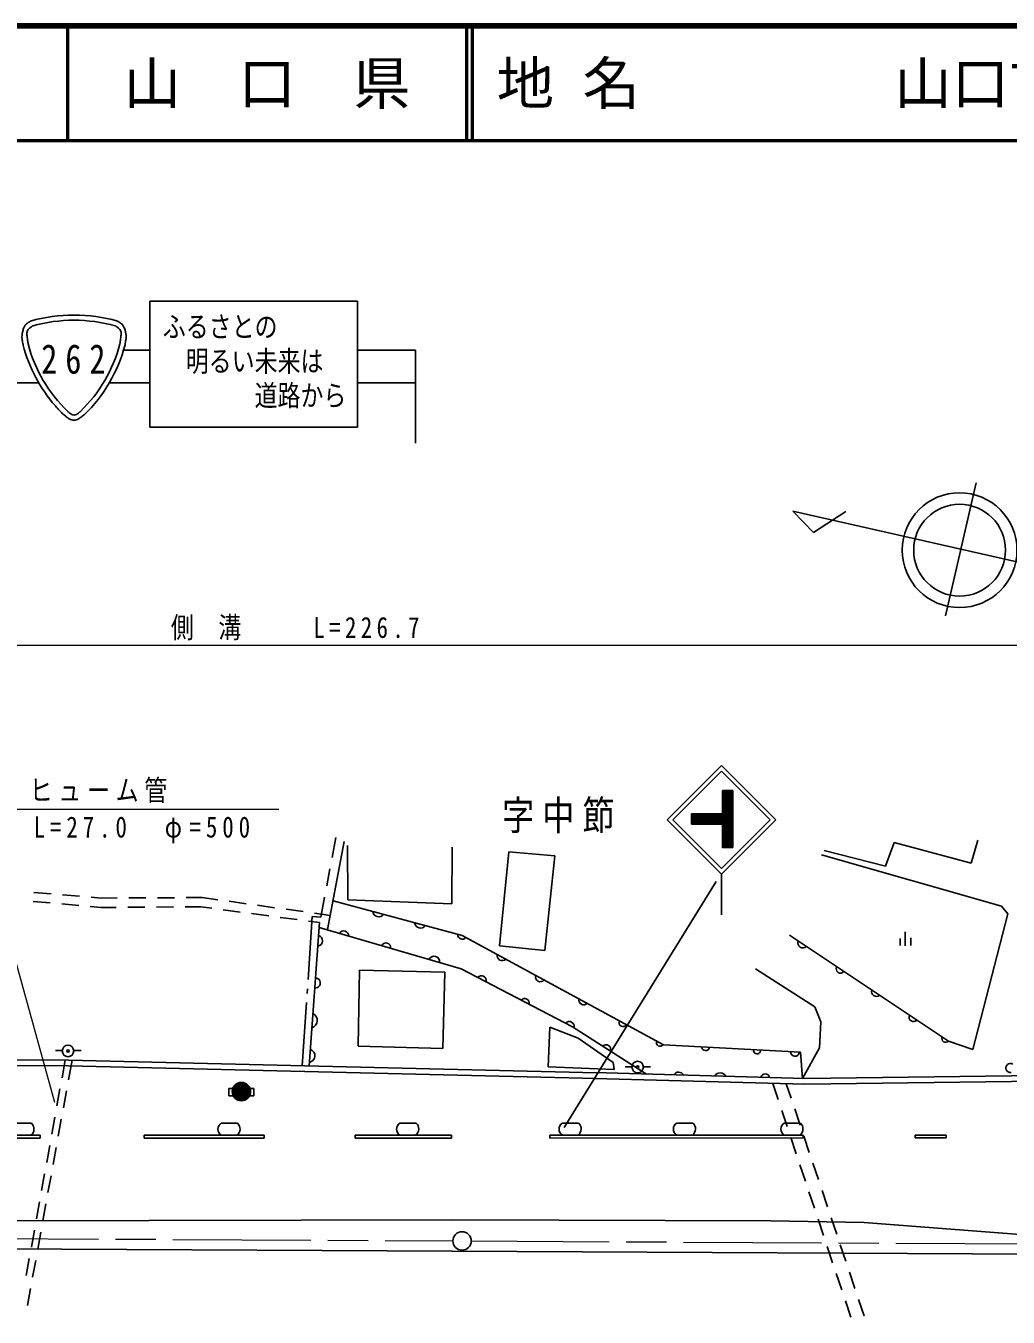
# Model space of a CAD drawing. Units: millimetres, scale not verified. Extents: x 40000 to 680000, y 20000 to 380000.
# Drawn here: x 329357 to 414950, y 267494 to 380000 of the extents above; entities that cross this region are included whole.
import ezdxf
from ezdxf.enums import TextEntityAlignment as Align

# ---------------------------------------------------------------- set-up
doc = ezdxf.new("R2010")
doc.units = ezdxf.units.MM
doc.header["$LTSCALE"] = 1000
doc.linetypes.add('CHAIN', pattern=[18.5, 12, -1.5, 3.5, -1.5])
for name, color, linetype, lineweight in [('M-BGD', 7, 'Continuous', 25), ('M-BMK', 2, 'CHAIN', 13), ('M-BMK-SRVR', 3, 'Continuous', 25), ('M-STR-HTXT', 7, 'Continuous', 13), ('M-STR-STRC', 7, 'Continuous', 25), ('M-STR-STRD', 7, 'Continuous', 25), ('M-TTL', 2, 'Continuous', 140), ('M-TTL-LINE', 7, 'Continuous', 50)]:
    doc.layers.add(name, color=color, linetype=linetype, lineweight=lineweight)
doc.layers.add('M-BMK-HTXT', color=7, linetype='Continuous')
doc.layers.add('M-TTL-TXT', color=7, linetype='Continuous')
doc.styles.add('ＭＳ ゴシック', font='')
doc.styles.get('ＭＳ ゴシック').set_extended_font_data('MS Gothic')

msp = doc.modelspace()

# ---------------------------------------------------------------- hatches: boundary and pattern name
at = {"layer": 'M-BGD'}
h = msp.add_hatch(dxfattribs=at)
h.set_pattern_fill('USER', color=256, style=0, pattern_type=2)
h.set_pattern_definition([(45, (781697, 367177), (-70.71068, 70.71068), []), (135, (781697, 367177), (-70.71068, -70.71068), [])])
h.paths.add_polyline_path([(348941, 287150, 1), (347341, 287150, 1)])
at = {"layer": 'M-STR-STRC'}
h = msp.add_hatch(dxfattribs=at)
h.set_pattern_fill('USER', color=256, style=0, pattern_type=2)
h.set_pattern_definition([(45, (905620, 434563), (-70.7128, 70.7128), []), (135, (905620, 434563), (-70.71634, -70.71634), [])])
h.paths.add_polyline_path([(387353, 310439), (387353, 311339), (390046, 311339), (390046, 313372), (390946, 313372), (390946, 308407), (390046, 308407), (390046, 310439)])

# ---------------------------------------------------------------- linework, layer by layer
at = {"layer": 'M-BGD'}
for p, q in [((409503, 328589), (412162, 340198)), ((420487, 332219), (396181, 337708)), ((396181, 337708), (397996, 335859)), ((397996, 335859), (400805, 337673)), ((357103, 308941), (355647, 301259)), ((356036, 307536), (356365, 309279)), ((357396, 308584), (357413, 303841)), ((366466, 303495), (366518, 308445)), ((404254, 306793), (405007, 308839)), ((405007, 308839), (411719, 307044)), ((411719, 307044), (412294, 309054)), ((370626, 299849), (371436, 308032)), ((371436, 308032), (375445, 307700)), ((375445, 307700), (374573, 299454)), ((414375, 303311), (398690, 307762)), ((398906, 308157), (404254, 306793)), ((355573, 305079), (355851, 306553)), ((330058, 304497), (331553, 304373)), ((332549, 304291), (334044, 304167)), ((335041, 304084), (335932, 304010)), ((335932, 304010), (337320, 304017)), ((338320, 304022), (339820, 304030)), ((340820, 304035), (342320, 304042)), ((343320, 304047), (344708, 304054)), ((344708, 304054), (346085, 303862)), ((355058, 302352), (355387, 304096)), ((357413, 303841), (366466, 303495)), ((329990, 303712), (331484, 303580)), ((332480, 303492), (333975, 303360)), ((334971, 303271), (335878, 303191)), ((337236, 303200), (335878, 303191)), ((339736, 303215), (338236, 303206)), ((342236, 303231), (340736, 303221)), ((344594, 303245), (343236, 303237)), ((345560, 303117), (344594, 303245)), ((348038, 302786), (346552, 302985)), ((347076, 303724), (348561, 303517)), ((350516, 302456), (349030, 302654)), ((349552, 303378), (351037, 303171)), ((352028, 303033), (353513, 302826)), ((354504, 302687), (355882, 302495)), ((356122, 303762), (367367, 300754)), ((414914, 302630), (414375, 303311)), ((352995, 302126), (351508, 302324)), ((354320, 302404), (353945, 296902)), ((354952, 301865), (353986, 301994)), ((354952, 301865), (354040, 289389)), ((354320, 302404), (355058, 302352)), ((411863, 290821), (414914, 302630)), ((354920, 301431), (367293, 297837)), ((367367, 300754), (384917, 291230)), ((395891, 300763), (409745, 291539)), ((405538, 300499), (405538, 299868)), ((405979, 301060), (405979, 299858)), ((406480, 300539), (406480, 299888)), ((374573, 299454), (370626, 299849)), ((358324, 291145), (358439, 297737)), ((358439, 297737), (365853, 297549)), ((365853, 297549), (365680, 290914)), ((367293, 297837), (376983, 292803)), ((392921, 297854), (398095, 294537)), ((353890, 296103), (353863, 295704)), ((353809, 294906), (353433, 289403)), ((398095, 294537), (398618, 293216)), ((375002, 292751), (374872, 289303)), ((377483, 291799), (375002, 292751)), ((376983, 292803), (383440, 288671)), ((398618, 293216), (398518, 290973)), ((380541, 289678), (377483, 291799)), ((409745, 291539), (411863, 290821)), ((331950, 290716), (332535, 290716)), ((333533, 290716), (334168, 290716)), ((365680, 290914), (358323, 291106)), ((384917, 291230), (396861, 290577)), ((396861, 290577), (397034, 288293)), ((398518, 290973), (397034, 288293)), ((290374, 289634), (333070, 289388)), ((290428, 290133), (333077, 289888)), ((332513, 288358), (332790, 289890)), ((333070, 289388), (379091, 288292)), ((333383, 289881), (333075, 288185)), ((333077, 289888), (379103, 288792)), ((374872, 289303), (380628, 289058)), ((380541, 289678), (380628, 289058)), ((381580, 289313), (382165, 289313)), ((383163, 289313), (383798, 289313)), ((378892, 288297), (397233, 287787)), ((378905, 288797), (397237, 288287)), ((397233, 287787), (417797, 288054)), ((397237, 288287), (417791, 288554)), ((332067, 285898), (332334, 287374)), ((332896, 287201), (332628, 285725)), ((347040, 287417), (349217, 287417)), ((347040, 286792), (347040, 287417)), ((349217, 287417), (349217, 286792)), ((394431, 287865), (394900, 286463)), ((396030, 286586), (395612, 287832)), ((349217, 286792), (347040, 286792)), ((331621, 283438), (331889, 284914)), ((332449, 284741), (332181, 283265)), ((395217, 285514), (395692, 284092)), ((396826, 284216), (396348, 285638)), ((328425, 284386), (329845, 284386)), ((346381, 284391), (347801, 284391)), ((361949, 284395), (363369, 284395)), ((376106, 284399), (377526, 284399)), ((386068, 284402), (387488, 284402)), ((395429, 284405), (396849, 284405)), ((307448, 283333), (330597, 283340)), ((307448, 283083), (330597, 283090)), ((328425, 283339), (329845, 283339)), ((330597, 283090), (330597, 283340)), ((331175, 280978), (331443, 282454)), ((339677, 283342), (350118, 283345)), ((339677, 283092), (339677, 283342)), ((339677, 283092), (350118, 283095)), ((346381, 283344), (347801, 283344)), ((350118, 283095), (350118, 283345)), ((358056, 283347), (366448, 283350)), ((358056, 283347), (358056, 283097)), ((358056, 283097), (366448, 283100)), ((361949, 283349), (363369, 283349)), ((366448, 283350), (366448, 283100)), ((375001, 283352), (397082, 283358)), ((375001, 283102), (375001, 283352)), ((375001, 283102), (397082, 283108)), ((376106, 283353), (377526, 283353)), ((386068, 283356), (387488, 283356)), ((395429, 283358), (396849, 283358)), ((396009, 283143), (396485, 281721)), ((397082, 283358), (397082, 283108)), ((397621, 281846), (397144, 283268)), ((406848, 283361), (409542, 283362)), ((406848, 283361), (406848, 283111)), ((406848, 283111), (409543, 283112)), ((409543, 283112), (409542, 283362)), ((332003, 282281), (331735, 280805)), ((396802, 280772), (397277, 279349)), ((398416, 279476), (397939, 280898)), ((330729, 278518), (330997, 279994)), ((331556, 279821), (331288, 278346)), ((397594, 278401), (398070, 276978)), ((399211, 277106), (398734, 278528)), ((330283, 276058), (330551, 277534)), ((331109, 277362), (330841, 275886)), ((398387, 276030), (398862, 274607)), ((400007, 274735), (399529, 276158)), ((329838, 273598), (330105, 275074)), ((330662, 274902), (330394, 273426)), ((399179, 273659), (399655, 272236)), ((400802, 272365), (400325, 273787)), ((329392, 271138), (329659, 272614)), ((330216, 272442), (329947, 270966)), ((399972, 271288), (400447, 269865)), ((401597, 269995), (401120, 271417)), ((329769, 269982), (329501, 268507)), ((400764, 268917), (401240, 267494)), ((402392, 267625), (401915, 269047))]:
    msp.add_line(p, q, dxfattribs=at)
for centre, radius in [((410718, 334316), 5000), ((410718, 334316), 4000), ((333034, 290688), 500), ((333034, 290688), 100), ((382664, 289285), 500), ((382664, 289285), 100), ((348141, 287150), 800)]:
    msp.add_circle(centre, radius, dxfattribs=at)
for centre, radius, start, end in [((360103, 302883), 513, 185.45071, 324.59856), ((363753, 301905), 520, 185.07072, 324.97855), ((354715, 300292), 492, 280.1431, 71.49577), ((357056, 300705), 439, 357.16912, 150.43551), ((367382, 300813), 392, 178.45636, 322.873), ((360738, 299682), 417, 351.61344, 155.9912), ((397059, 300100), 435, 159.01791, 313.67049), ((364927, 298461), 487, 351.03253, 156.57211), ((370851, 298997), 439, 166.98652, 316.0368), ((354569, 296609), 444, 265.71475, 85.92412), ((369048, 296814), 432, 345.78352, 139.30953), ((374180, 297132), 414, 160.62634, 322.39697), ((400341, 297842), 374, 151.60576, 321.08264), ((403449, 295843), 404, 159.72488, 312.96352), ((372813, 294849), 405, 347.92418, 137.16887), ((377971, 295147), 436, 168.79553, 314.22778), ((354080, 293346), 674, 287.42137, 64.2175), ((406710, 293637), 390, 155.87209, 316.81631), ((376719, 292855), 403, 341.48325, 141.78297), ((381397, 293168), 351, 155.55343, 327.46988), ((384616, 291412), 323, 154.45299, 328.57033), ((409506, 291769), 332, 156.5897, 316.0987), ((353995, 290275), 554, 277.20757, 74.43131), ((379912, 290829), 401, 339.42091, 135.34518), ((388584, 291074), 354, 184.02776, 349.71868), ((393066, 290746), 305, 169.55669, 4.18975), ((396375, 290606), 380, 177.11416, 356.63228), ((415145, 289201), 396, 59.25471, 277.41652), ((386223, 288387), 458, 25.17212, 151.64088), ((389856, 288228), 553, 26.91948, 149.89352), ((393780, 288292), 395, 11.66547, 165.14753), ((329395, 283884), 674, 306.14011, 48.17035), ((346715, 283868), 621, 122.59472, 237.40528), ((347351, 283889), 674, 306.14011, 48.17035), ((362284, 283872), 621, 122.59472, 237.40528), ((362920, 283893), 674, 306.14011, 48.17035), ((376441, 283876), 621, 122.59472, 237.40528), ((377077, 283897), 674, 306.14011, 48.17035), ((386403, 283879), 621, 122.59472, 237.40528), ((387039, 283900), 674, 306.14011, 48.17035), ((395763, 283882), 621, 122.59472, 237.40528), ((396399, 283903), 674, 306.14011, 48.17035)]:
    msp.add_arc(centre, radius, start, end, dxfattribs=at)
at = {"layer": 'M-BMK'}
for p, q in [((268179, 274660), (366572, 274140)), ((368172, 274132), (466625, 273624))]:
    msp.add_line(p, q, dxfattribs=at)
at = {"layer": 'M-BMK-SRVR'}
msp.add_circle((367372, 274136), 800, dxfattribs=at)
at = {"layer": 'M-STR-HTXT'}
for p, q in [((233328, 326048), (460344, 326048)), ((331893, 286193), (324807, 311740)), ((324807, 311740), (351390, 311740))]:
    msp.add_line(p, q, dxfattribs=at)
at = {"layer": 'M-STR-STRC'}
for p, q in [((358265, 356008), (340169, 356008)), ((340169, 356008), (340169, 345026)), ((358265, 345026), (358265, 356008)), ((340169, 351734), (337869, 351734)), ((363317, 351734), (358265, 351734)), ((363317, 351734), (363317, 343634)), ((326263, 348902), (330476, 348902)), ((336639, 348902), (340169, 348902)), ((358265, 348902), (363317, 348902)), ((340169, 345026), (358265, 345026)), ((385226, 310833), (389964, 315571)), ((385721, 310833), (389964, 315076)), ((389964, 315571), (394702, 310833)), ((389964, 315076), (394207, 310833)), ((390046, 313372), (390046, 311339)), ((390046, 313372), (390946, 313372)), ((390946, 313372), (390946, 308407)), ((385226, 310833), (389964, 306096)), ((385721, 310833), (389964, 306591)), ((387353, 311339), (387353, 310439)), ((390046, 311339), (387353, 311339)), ((389964, 306591), (394207, 310833)), ((389964, 306096), (394702, 310833)), ((387353, 310439), (390046, 310439)), ((390046, 310439), (390046, 308407)), ((390046, 308407), (390946, 308407)), ((389964, 306096), (389964, 302540)), ((389498, 305454), (376252, 284028))]:
    msp.add_line(p, q, dxfattribs=at)
for centre, radius, start, end in [((333557, 340711), 14089, 74.37467, 105.62564), ((333557, 340711), 13639, 74.69511, 105.30489), ((341723, 355469), 13024, 194.57197, 221.26877), ((341723, 355469), 12574, 194.63957, 226.12), ((325392, 355469), 12574, 313.88, 345.36043), ((325392, 355469), 13024, 314.093, 345.46844)]:
    msp.add_arc(centre, radius, start, end, dxfattribs=at)
for points, knots in [([(329118, 352192), (329118, 352193), (329118, 352195), (329118, 352195), (329117, 352197), (329117, 352201), (329116, 352203), (329116, 352205), (329115, 352212), (329114, 352214), (329114, 352216), (329113, 352224), (329112, 352226), (329104, 352269), (329081, 352398), (329073, 352441), (329067, 352474), (329049, 352575), (329044, 352608), (329040, 352637), (329029, 352724), (329027, 352752), (329025, 352781), (329021, 352867), (329022, 352896), (329024, 352948), (329035, 353104), (329042, 353155), (329050, 353212), (329082, 353380), (329096, 353436), (329110, 353490), (329162, 353650), (329184, 353701), (329203, 353747), (329277, 353876), (329304, 353917), (329316, 353935), (329360, 353982), (329376, 353997), (329392, 354013), (329444, 354055), (329462, 354069), (329484, 354085), (329549, 354131), (329571, 354146), (329598, 354165), (329681, 354222), (329708, 354241), (329712, 354244), (329724, 354252), (329728, 354255), (329731, 354257), (329742, 354265), (329745, 354267), (329748, 354269), (329755, 354274), (329758, 354276), (329759, 354277), (329762, 354279), (329763, 354279)], [0, 0, 0, 0, 1, 1, 1, 2, 2, 2, 3, 3, 3, 4, 4, 4, 5, 5, 5, 6, 6, 6, 7, 7, 7, 8, 8, 8, 9, 9, 9, 10, 10, 10, 11, 11, 11, 12, 12, 12, 13, 13, 13, 14, 14, 14, 15, 15, 15, 16, 16, 16, 17, 17, 17, 18, 18, 18, 19, 19, 19, 20, 20, 20, 20]), ([(329557, 352291), (329556, 352304), (329550, 352342), (329548, 352355), (329544, 352387), (329530, 352484), (329525, 352516), (329520, 352559), (329502, 352687), (329497, 352729), (329491, 352773), (329474, 352905), (329469, 352949), (329465, 352987), (329453, 353102), (329452, 353141), (329451, 353173), (329454, 353273), (329461, 353305), (329467, 353336), (329497, 353427), (329512, 353454), (329530, 353487), (329600, 353574), (329625, 353602), (329643, 353623), (329708, 353678), (329729, 353696), (329750, 353714), (329816, 353765), (329838, 353782), (329855, 353794), (329906, 353831), (329923, 353843), (329930, 353848), (329950, 353862), (329957, 353866)], [0, 0, 0, 0, 1, 1, 1, 2, 2, 2, 3, 3, 3, 4, 4, 4, 5, 5, 5, 6, 6, 6, 7, 7, 7, 8, 8, 8, 9, 9, 9, 10, 10, 10, 11, 11, 11, 12, 12, 12, 12]), ([(337557, 352291), (337559, 352304), (337565, 352342), (337567, 352355), (337571, 352387), (337585, 352484), (337589, 352516), (337595, 352559), (337613, 352687), (337618, 352729), (337624, 352773), (337641, 352905), (337646, 352949), (337650, 352987), (337662, 353102), (337663, 353141), (337664, 353173), (337661, 353273), (337654, 353305), (337648, 353336), (337618, 353427), (337602, 353454), (337585, 353487), (337515, 353574), (337490, 353602), (337471, 353623), (337407, 353678), (337386, 353696), (337364, 353714), (337299, 353765), (337277, 353782), (337260, 353794), (337209, 353831), (337192, 353843), (337185, 353848), (337164, 353862), (337157, 353866)], [0, 0, 0, 0, 1, 1, 1, 2, 2, 2, 3, 3, 3, 4, 4, 4, 5, 5, 5, 6, 6, 6, 7, 7, 7, 8, 8, 8, 9, 9, 9, 10, 10, 10, 11, 11, 11, 12, 12, 12, 12]), ([(337999, 352201), (337999, 352202), (337999, 352203), (337999, 352203), (337999, 352204), (338000, 352208), (338000, 352209), (338000, 352211), (338001, 352215), (338001, 352217), (338002, 352219), (338002, 352224), (338003, 352226), (338010, 352269), (338030, 352399), (338038, 352442), (338043, 352476), (338061, 352576), (338066, 352610), (338071, 352638), (338083, 352724), (338086, 352753), (338088, 352782), (338093, 352868), (338093, 352896), (338091, 352948), (338081, 353103), (338074, 353155), (338067, 353211), (338035, 353380), (338020, 353435), (338006, 353489), (337954, 353650), (337932, 353701), (337912, 353747), (337838, 353876), (337811, 353917), (337799, 353935), (337754, 353982), (337739, 353997), (337723, 354013), (337670, 354056), (337652, 354069), (337631, 354085), (337566, 354131), (337544, 354146), (337517, 354165), (337434, 354222), (337407, 354241), (337403, 354244), (337391, 354252), (337387, 354255), (337384, 354257), (337373, 354265), (337370, 354267), (337367, 354269), (337359, 354274), (337357, 354276), (337356, 354277), (337353, 354279), (337352, 354279)], [0, 0, 0, 0, 1, 1, 1, 2, 2, 2, 3, 3, 3, 4, 4, 4, 5, 5, 5, 6, 6, 6, 7, 7, 7, 8, 8, 8, 9, 9, 9, 10, 10, 10, 11, 11, 11, 12, 12, 12, 13, 13, 13, 14, 14, 14, 15, 15, 15, 16, 16, 16, 17, 17, 17, 18, 18, 18, 19, 19, 19, 20, 20, 20, 20]), ([(334454, 346115), (334454, 346115), (334454, 346115), (334453, 346115), (334453, 346114), (334452, 346113), (334451, 346113), (334451, 346113), (334449, 346111), (334448, 346111), (334448, 346110), (334446, 346109), (334445, 346108), (334391, 346069), (334229, 345948), (334174, 345909), (334130, 345879), (333996, 345789), (333949, 345763), (333911, 345741), (333792, 345685), (333750, 345672), (333713, 345661), (333596, 345641), (333557, 345642), (333516, 345642), (333394, 345662), (333355, 345673), (333310, 345686), (333180, 345742), (333139, 345764), (333091, 345790), (332955, 345879), (332911, 345911), (332860, 345948), (332716, 346067), (332670, 346108), (332616, 346157), (332459, 346310), (332407, 346361), (332359, 346410), (332217, 346561), (332171, 346611), (332136, 346649), (332034, 346764), (332000, 346803), (331986, 346818), (331947, 346863), (331934, 346879)], [0, 0, 0, 0, 1, 1, 1, 2, 2, 2, 3, 3, 3, 4, 4, 4, 5, 5, 5, 6, 6, 6, 7, 7, 7, 8, 8, 8, 9, 9, 9, 10, 10, 10, 11, 11, 11, 12, 12, 12, 13, 13, 13, 14, 14, 14, 15, 15, 15, 16, 16, 16, 16]), ([(334107, 346406), (334099, 346396), (334070, 346366), (334060, 346357), (334036, 346335), (333962, 346268), (333936, 346249), (333902, 346225), (333798, 346157), (333759, 346141), (333721, 346125), (333599, 346092), (333557, 346092), (333516, 346092), (333394, 346125), (333355, 346141), (333317, 346157), (333213, 346225), (333179, 346249), (333153, 346268), (333079, 346335), (333055, 346357), (333045, 346366), (333016, 346396), (333007, 346406)], [0, 0, 0, 0, 1, 1, 1, 2, 2, 2, 3, 3, 3, 4, 4, 4, 5, 5, 5, 6, 6, 6, 7, 7, 7, 8, 8, 8, 8])]:
    msp.add_open_spline(points, degree=3, knots=knots, dxfattribs=at)
at = {"layer": 'M-STR-STRD'}
for p, q in [((266506, 275769), (366626, 275968)), ((366626, 275968), (394261, 275897)), ((394261, 275897), (402388, 275733)), ((402388, 275733), (427430, 273826)), ((212709, 274045), (458213, 272786))]:
    msp.add_line(p, q, dxfattribs=at)
at = {"layer": 'M-TTL'}
msp.add_line((680000, 380000), (40000, 380000), dxfattribs=at)
at = {"layer": 'M-TTL-LINE'}
for p, q in [((333000, 380000), (333000, 370000)), ((367750, 380000), (367750, 370000)), ((368250, 380000), (368250, 370000)), ((40000, 370000), (680000, 370000))]:
    msp.add_line(p, q, dxfattribs=at)

# ---------------------------------------------------------------- texts
at = {"layer": 'M-BMK-HTXT', "insert": (376103, 309659), "char_height": 2566, "attachment_point": 8, "style": 'ＭＳ ゴシック'}
msp.add_mtext('\\T1.25;\\W0.8;字中節', dxfattribs=at)
at = {"layer": 'M-STR-HTXT', "char_height": 1833, "attachment_point": 8, "style": 'ＭＳ ゴシック'}
for s, insert in [('\\T1.38;\\W0.8;側\\~溝\u3000\u3000L=226.7', (353018, 326468)), ('\\T1.25;\\W0.8;ヒューム管', (335930, 312283)), ('\\T1.43;\\W0.8;L=27.0\u3000φ=500', (339680, 308783))]:
    msp.add_mtext(s, dxfattribs=dict(at, insert=insert))
at = {"layer": 'M-STR-STRC', "style": 'ＭＳ ゴシック', "width": 0.8}
for s, p in [('ふるさとの', (341287, 352324)), ('\u3000明るい未来は', (341287, 349324)), ('\u3000\u3000\u3000\u3000道路から', (341287, 346324))]:
    msp.add_text(s, height=1833, dxfattribs=at).set_placement(p, align=Align.BOTTOM_LEFT)
at = {"layer": 'M-STR-STRC', "insert": (330704, 349652), "char_height": 2566, "attachment_point": 7, "style": 'ＭＳ ゴシック'}
msp.add_mtext('\\T1.5;\\W0.8;262', dxfattribs=at)
at = {"layer": 'M-TTL-TXT', "style": 'ＭＳ ゴシック'}
msp.add_text('山\u3000口\u3000県', height=3666, dxfattribs=at).set_placement((350375, 375000), align=Align.MIDDLE_CENTER)
for s, p in [('地 名', (370380, 375000)), ('山口市下小鯖', (405024, 375000))]:
    msp.add_text(s, height=3666, dxfattribs=at).set_placement(p, align=Align.MIDDLE_LEFT)

doc.saveas('drawing.dxf')
